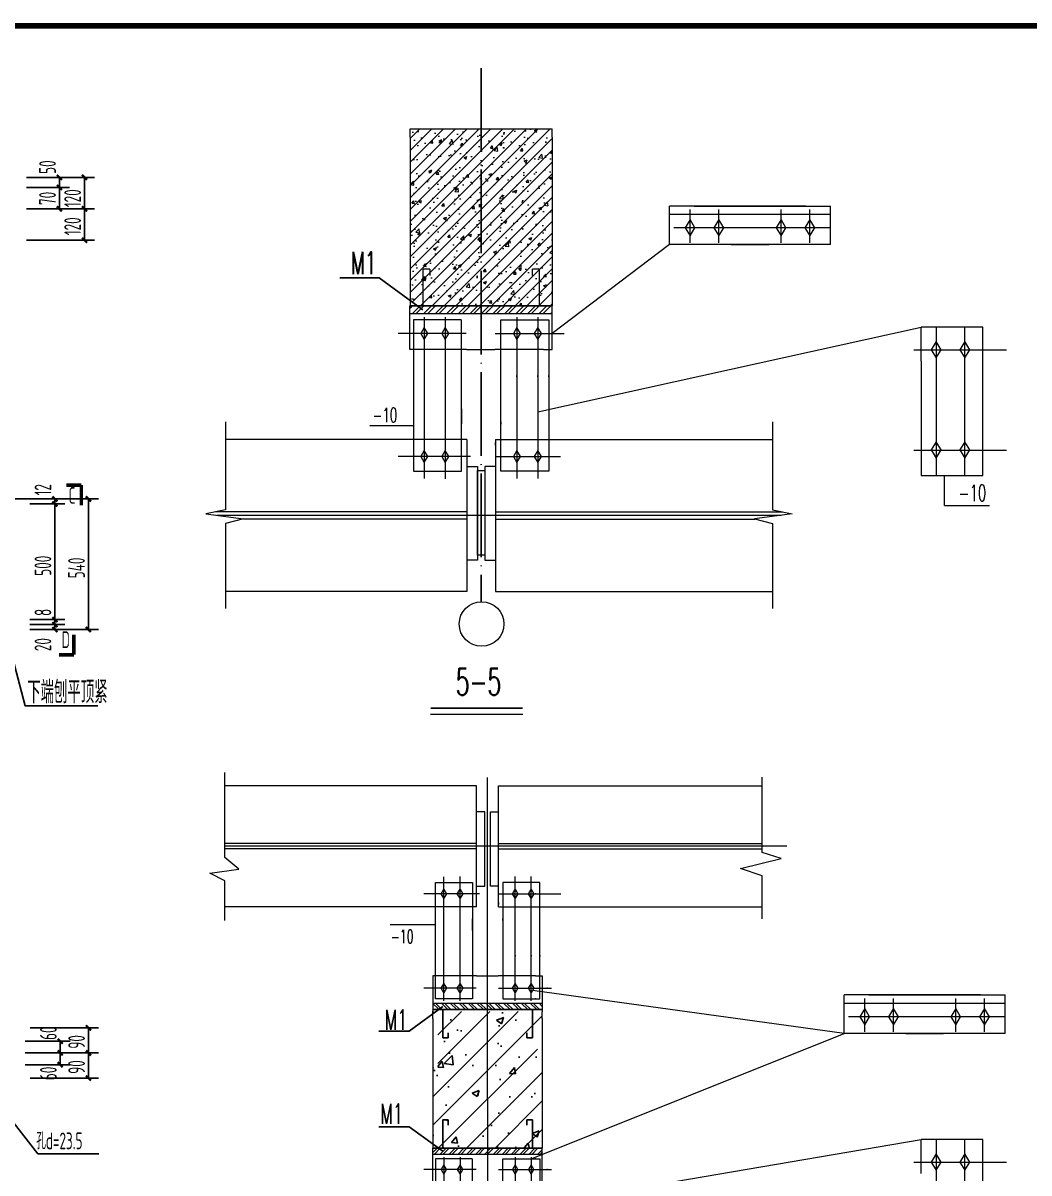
# Model space of a CAD drawing. Extents: x 2025205 to 2402328, y -557483 to 329036.
# Drawn here: x 2122610 to 2149645, y -526808 to -495908 of the extents above; entities that cross this region are included whole.
import ezdxf

# ---------------------------------------------------------------- set-up
doc = ezdxf.new("R2010")
doc.units = 0
doc.header["$LTSCALE"] = 1500
doc.header["$MEASUREMENT"] = 0
doc.linetypes.add('DOTE', pattern=[2.42, 2, -0.2, 0.02, -0.2])
for name, color, linetype in [('10', 7, 'Continuous'), ('320', 2, 'Continuous'), ('DOTE', 252, 'DOTE'), ('PUB_TEXT', 7, 'Continuous'), ('PUB_TITLE', 4, 'Continuous'), ('TEXT', 7, 'Continuous'), ('尺寸标注', 253, 'Continuous'), ('支撑', 130, 'Continuous'), ('螺栓孔标注', 253, 'Continuous')]:
    doc.layers.add(name, color=color, linetype=linetype)
doc.layers.add('查找字符', color=1, linetype='ByLayer', lineweight=18)
doc.styles.add('_HZTXT', font='txt.shx', dxfattribs={"width": 0.8, "bigfont": 'hztxt.shx'})
doc.styles.add('_SIMPLEX', font='SIMPLEX.shx', dxfattribs={"width": 0.8, "bigfont": 'tssdchn.shx'})
doc.styles.add('DIM_FONT', font='SIMPLEX.shx', dxfattribs={"width": 0.8})
doc.styles.add('HXJSB', font='simplex.shx', dxfattribs={"width": 0.7, "height": 400, "bigfont": 'hxjsb.shx'})
doc.styles.add('SIMPLEX', font='SIMPLEX.SHX')
doc.styles.add('TSSD_REIN', font='TSSDENG', dxfattribs={"width": 0.8, "bigfont": 'TSSDCHN'})

# ---------------------------------------------------------------- blocks, each defined once
blk = doc.blocks.new('344324322')
h = blk.add_hatch()
h.set_pattern_fill('AN31C', color=8, scale=1499.87141, style=0)
h.set_pattern_definition([(45, (-702525.7, -852430.1), (-212.11385, 212.11385), []), (50, (-702525.7, -852430.1), (1075.79804, -94.12013), [112.49036, -1237.3939]), (355, (-702525.7, -852430.1), (-208.10916, 1128.19148), [89.9923, -989.91513]), (100.4514, (-702436, -852437.9), (867.6897, 1034.07066), [95.6021, -1051.623]), (46.1842, (-702525.7, -852130.1), (1600.72434, -248.25724), [168.7355, -1856.0909]), (96.6356, (-702392.3, -852150.8), (1401.8739, 1461.05154), [143.4031, -1577.4343]), (351.1842, (-702525.7, -852130.1), (1401.8727, 1461.0526), [134.9884, -1484.8727]), (21, (-702375.7, -852205.1), (895.28382, -603.87656), [112.49036, -1237.3939]), (326, (-702375.7, -852205.1), (364.9417, 1087.6318), [89.9923, -989.91513]), (71.4514, (-702301.1, -852255.4), (1260.2259, 483.75427), [95.6021, -1051.623]), (37.5, (-702525.7, -852430.1), (18.23822, 499.297974), [0, -977.91616, 0, -1004.91384, 0, -993.66481]), (7.5, (-702525.7, -852430.1), (394.57048, 591.56685), [0, -572.95088, 0, -955.41809, 0, -378.71753]), (327.5, (-702860.17, -852430.1), (800.66501, -33.82941), [0, -374.96785, 0, -1169.8997, 0, -1552.36691]), (317.5, (-703010.16, -852430.1), (874.70426, 150.1446), [0, -487.4582, 0, -776.9334, 0, -1102.40549])])
h.paths.add_polyline_path([(2114283, -666854), (2116830, -666854), (2116830, -660819), (2116830, -660511), (2114283, -660511)])
h.paths.add_polyline_path([(2114283, -660511), (2111736, -660511), (2111736, -660819), (2111736, -666666), (2111994, -666854), (2114283, -666854)])
at = {"layer": '支撑'}
h = blk.add_hatch(dxfattribs=at)
h.set_pattern_fill('ANSI32', color=252, scale=779.933133, style=0)
h.set_pattern_definition([(45, (594222.15, -612651.5), (-206.811, 206.811), []), (45, (594360.02, -612651.5), (-206.811, 206.811), [])])
h.paths.add_polyline_path([(2114284, -666854), (2111736, -666854), (2111736, -667141), (2114284, -667141)])
h.paths.add_polyline_path([(2116832, -666854), (2116832, -666854), (2114284, -666854), (2114284, -667141), (2116832, -667141)])
h = blk.add_hatch(dxfattribs=at)
h.set_pattern_fill('ANSI32', color=252, scale=599.948564, style=0)
h.set_pattern_definition([(315, (945237.74, -733767.34), (-159.085387, -159.085387), []), (315, (945343.8, -733767.34), (-159.085387, -159.085387), [])])
h.paths.add_polyline_path([(2114516, -692073), (2112556, -692073), (2112556, -691852), (2114516, -691852)])
h.paths.add_polyline_path([(2116476, -692073), (2116476, -692073), (2114516, -692073), (2114516, -691852), (2116476, -691852)])
h = blk.add_hatch(dxfattribs=at)
h.set_pattern_fill('AN31C', color=252, scale=3599.691384, style=0)
h.set_pattern_definition([(45, (915543.2, -649690.34), (-509.07324, 509.07324), []), (50, (915543.2, -649690.3), (2581.9153, -225.8883), [269.977, -2969.7454]), (355, (915543.2, -649690.3), (-499.462, 2707.6595), [215.9815, -2375.7963]), (100.4514, (915758.3, -649709.2), (2082.455, 2481.7696), [229.445, -2523.895]), (46.1842, (915543.2, -648970.4), (3841.738, -595.817), [404.965, -4454.618]), (96.6356, (915863.3, -649020), (3364.497, 3506.524), [344.168, -3785.842]), (351.1842, (915543, -648970.4), (3364.495, 3506.526), [323.972, -3563.694]), (21, (915903.1, -649150.4), (2148.681, -1449.3038), [269.977, -2969.7454]), (326, (915903.1, -649150.4), (875.86, 2610.3164), [215.9815, -2375.7963]), (71.4514, (916082.2, -649271.2), (3024.542, 1161.01), [229.445, -2523.895]), (37.5, (915543.2, -649690.3), (43.7717, 1198.31514), [0, -2346.9988, 0, -2411.7932, 0, -2384.7955]), (7.5, (915543.2, -649690.3), (946.9691, 1419.7604), [0, -1375.0821, 0, -2293.0034, 0, -908.922]), (327.5, (914740.4, -649690.3), (1921.596, -81.1906), [0, -899.9228, 0, -2807.7593, 0, -3725.6806]), (317.5, (914380.5, -649690.3), (2099.2902, 360.347), [0, -1169.8997, 0, -1864.6401, 0, -2645.7732])])
h.paths.add_polyline_path([(2114515, -692133), (2112556, -692133), (2112556, -692370), (2112556, -692596), (2112732, -692596), (2112732, -694142), (2112556, -694142), (2112556, -697012), (2114515, -697012)])
h.paths.add_polyline_path([(2114515, -697012), (2116475, -697012), (2116475, -694142), (2116298, -694142), (2116298, -692596), (2116475, -692596), (2116475, -692370), (2116475, -692133), (2114515, -692133)])
h = blk.add_hatch(dxfattribs=at)
h.set_pattern_fill('ANSI32', color=252, scale=599.948564, style=0)
h.set_pattern_definition([(45, (945237.74, -655341.28), (-159.085387, 159.085387), []), (45, (945343.8, -655341.28), (-159.085387, 159.085387), [])])
h.paths.add_polyline_path([(2114516, -697035), (2112556, -697035), (2112556, -697257), (2114516, -697257)])
h.paths.add_polyline_path([(2116476, -697035), (2116476, -697035), (2114516, -697035), (2114516, -697257), (2116476, -697257)])
at = {"color": 3, "ltscale": 100}
for p, q in [((2111736, -660511), (2116830, -660511)), ((2111736, -660819), (2111736, -660511)), ((2111736, -660819), (2111736, -666854)), ((2116830, -660819), (2116830, -660511)), ((2116830, -660819), (2116830, -666854)), ((2125920, -663281), (2121036, -663281)), ((2121036, -664663), (2121036, -663281)), ((2121914, -663281), (2126797, -663281)), ((2126797, -664663), (2126797, -663281)), ((2121036, -663576), (2126797, -663576)), ((2121771, -664603), (2121771, -663408)), ((2122802, -664603), (2122802, -663408)), ((2125032, -664603), (2125032, -663408)), ((2126063, -664603), (2126063, -663408)), ((2126797, -664062), (2121187, -664062)), ((2121771, -663770), (2121596, -664062)), ((2121596, -664062), (2121771, -664355)), ((2121946, -664062), (2121771, -663770)), ((2121771, -664355), (2121946, -664062)), ((2122802, -663770), (2122627, -664062)), ((2122627, -664062), (2122802, -664355)), ((2122978, -664062), (2122802, -663770)), ((2122802, -664355), (2122978, -664062)), ((2125032, -663770), (2124856, -664062)), ((2124856, -664062), (2125032, -664355)), ((2125207, -664062), (2125032, -663770)), ((2125032, -664355), (2125207, -664062)), ((2126063, -663770), (2125887, -664062)), ((2125887, -664062), (2126063, -664355)), ((2126238, -664062), (2126063, -663770)), ((2126063, -664355), (2126238, -664062)), ((2123245, -664663), (2121036, -664663)), ((2126797, -664663), (2121036, -664663)), ((2123245, -664663), (2124589, -664663)), ((2111735, -668425), (2111735, -666854)), ((2116830, -668425), (2116830, -666854)), ((2116830, -667141), (2111735, -667141)), ((2111855, -667354), (2111855, -672779)), ((2113569, -667354), (2111855, -667354)), ((2112248, -667268), (2112248, -673038)), ((2112999, -667268), (2112999, -673060)), ((2113575, -672779), (2113575, -667354)), ((2114990, -672779), (2114990, -667356)), ((2114990, -667356), (2116710, -667356)), ((2115566, -667268), (2115566, -671765)), ((2115566, -667286), (2115566, -668571)), ((2116317, -667268), (2116317, -671765)), ((2116317, -667286), (2116317, -668571)), ((2116710, -667356), (2116710, -672779)), ((2113749, -667849), (2111310, -667849)), ((2112248, -667636), (2112120, -667849)), ((2112120, -667849), (2112248, -668062)), ((2112376, -667849), (2112248, -667636)), ((2112248, -668062), (2112376, -667849)), ((2112999, -667636), (2112871, -667849)), ((2112871, -667849), (2112999, -668062)), ((2113126, -667849), (2112999, -667636)), ((2112999, -668062), (2113126, -667849)), ((2114786, -667849), (2116378, -667849)), ((2114816, -667849), (2117255, -667849)), ((2115566, -667636), (2115439, -667849)), ((2115439, -667849), (2115566, -668062)), ((2115694, -667849), (2115566, -667636)), ((2115566, -668062), (2115694, -667849)), ((2116317, -667636), (2116189, -667849)), ((2116189, -667849), (2116317, -668062)), ((2116445, -667849), (2116317, -667636)), ((2116317, -668062), (2116445, -667849)), ((2132255, -667617), (2130047, -667617)), ((2130047, -668837), (2130047, -667617)), ((2130593, -667617), (2130593, -672935)), ((2131599, -667617), (2131599, -672935)), ((2132255, -667749), (2132255, -667617)), ((2132255, -672935), (2132255, -667749)), ((2130586, -668138), (2130411, -668431)), ((2130762, -668431), (2130586, -668138)), ((2131618, -668138), (2131442, -668431)), ((2131793, -668431), (2131618, -668138)), ((2112047, -668425), (2111735, -668425)), ((2113760, -668425), (2111855, -668425)), ((2113760, -668425), (2114780, -668425)), ((2116518, -668425), (2114780, -668425)), ((2116518, -668425), (2116830, -668425)), ((2129785, -668431), (2133114, -668431)), ((2130411, -668431), (2130586, -668723)), ((2130586, -668723), (2130762, -668431)), ((2131442, -668431), (2131618, -668723)), ((2131618, -668723), (2131793, -668431)), ((2130047, -668837), (2130047, -672935)), ((2105128, -671009), (2105128, -674160)), ((2124726, -671009), (2124726, -674160)), ((2111855, -671161), (2110294, -671161)), ((2115566, -671498), (2115566, -673049)), ((2116317, -671498), (2116317, -673049)), ((2112047, -671649), (2105128, -671649)), ((2113767, -671649), (2112047, -671649)), ((2113767, -671649), (2113767, -677086)), ((2114798, -671649), (2114798, -677086)), ((2114798, -671649), (2116518, -671649)), ((2114798, -671847), (2114798, -671753)), ((2116518, -671649), (2124726, -671649)), ((2130586, -671728), (2130411, -672021)), ((2130762, -672021), (2130586, -671728)), ((2131618, -671728), (2131442, -672021)), ((2131793, -672021), (2131618, -671728)), ((2113899, -672254), (2111310, -672254)), ((2112248, -672042), (2112120, -672255)), ((2112120, -672255), (2112248, -672468)), ((2112376, -672255), (2112248, -672042)), ((2112248, -672468), (2112376, -672255)), ((2112999, -672042), (2112871, -672255)), ((2112871, -672255), (2112999, -672468)), ((2113126, -672255), (2112999, -672042)), ((2112999, -672468), (2113126, -672255)), ((2114786, -672254), (2116378, -672254)), ((2115566, -672041), (2115439, -672254)), ((2115439, -672254), (2115566, -672467)), ((2115537, -672254), (2117128, -672254)), ((2115694, -672254), (2115566, -672041)), ((2115566, -672467), (2115694, -672254)), ((2116317, -672041), (2116189, -672254)), ((2116189, -672254), (2116317, -672467)), ((2116445, -672254), (2116317, -672041)), ((2116317, -672467), (2116445, -672254)), ((2129785, -672027), (2133114, -672027)), ((2130411, -672021), (2130586, -672313)), ((2130586, -672313), (2130762, -672021)), ((2131442, -672021), (2131618, -672313)), ((2131618, -672313), (2131793, -672021)), ((2111855, -672779), (2113575, -672779)), ((2113767, -672612), (2114150, -672612)), ((2114150, -672612), (2114150, -675969)), ((2114415, -672612), (2114415, -675969)), ((2114798, -672612), (2114415, -672612)), ((2116710, -672779), (2114990, -672779)), ((2130047, -672935), (2132255, -672935)), ((2130891, -674009), (2130891, -672935)), ((2130891, -674009), (2132505, -674009)), ((2105128, -674160), (2104422, -674315)), ((2104422, -674315), (2105771, -674494)), ((2113767, -674240), (2104765, -674240)), ((2125036, -674367), (2104817, -674367)), ((2114798, -674240), (2125088, -674240)), ((2125431, -674315), (2124083, -674494)), ((2124726, -674160), (2125431, -674315)), ((2105771, -674494), (2105128, -674653)), ((2105128, -674653), (2105128, -677703)), ((2113767, -674495), (2105766, -674495)), ((2114798, -674495), (2124087, -674495)), ((2124083, -674494), (2124726, -674653)), ((2124726, -674653), (2124726, -677703)), ((2114150, -675969), (2113767, -675969)), ((2114415, -675969), (2114798, -675969)), ((2113767, -677086), (2105128, -677086)), ((2114798, -677086), (2124726, -677086)), ((2112474, -681484), (2115775, -681484)), ((2105105, -686623), (2105105, -683574)), ((2114515, -695281), (2114515, -683761)), ((2124359, -686448), (2124359, -683744)), ((2114118, -684048), (2105105, -684048)), ((2114118, -688385), (2114118, -684048)), ((2114912, -684048), (2124359, -684048)), ((2114912, -688385), (2114912, -684048)), ((2114413, -684984), (2114118, -684984)), ((2114413, -687644), (2114413, -684984)), ((2114617, -684984), (2114912, -684984)), ((2114617, -687644), (2114617, -684984)), ((2114118, -686118), (2105105, -686118)), ((2125232, -686217), (2105105, -686217)), ((2114118, -686315), (2105105, -686315)), ((2114912, -686118), (2124359, -686118)), ((2114912, -686315), (2124359, -686315)), ((2105600, -687041), (2105105, -686623)), ((2123577, -687015), (2125033, -686656)), ((2125033, -686656), (2124359, -686448)), ((2104562, -687179), (2105600, -687041)), ((2105105, -687459), (2104562, -687179)), ((2124359, -687283), (2123577, -687015)), ((2105105, -688877), (2105105, -687459)), ((2112648, -687516), (2113971, -687516)), ((2112648, -691689), (2112648, -687516)), ((2112950, -691755), (2112950, -687316)), ((2113527, -691755), (2113527, -687299)), ((2113971, -687516), (2113971, -691689)), ((2116382, -687516), (2115059, -687516)), ((2115060, -687516), (2115060, -691687)), ((2115503, -688501), (2115503, -687307)), ((2116080, -688501), (2116080, -687307)), ((2116382, -691687), (2116382, -687516)), ((2124359, -688822), (2124359, -687283)), ((2114220, -687919), (2112228, -687919)), ((2112852, -687918), (2112950, -687754)), ((2112950, -688082), (2112852, -687918)), ((2112950, -687754), (2113048, -687918)), ((2113048, -687918), (2112950, -688082)), ((2113429, -687918), (2113527, -687754)), ((2113527, -688082), (2113429, -687918)), ((2113527, -687754), (2113626, -687918)), ((2113626, -687918), (2113527, -688082)), ((2114118, -687644), (2114413, -687644)), ((2114912, -687644), (2114617, -687644)), ((2114902, -687919), (2116127, -687919)), ((2115404, -687919), (2115503, -687756)), ((2115503, -688083), (2115404, -687919)), ((2115480, -687919), (2117142, -687919)), ((2115503, -687756), (2115601, -687919)), ((2115601, -687919), (2115503, -688083)), ((2115982, -687919), (2116080, -687756)), ((2116080, -688083), (2115982, -687919)), ((2116080, -687756), (2116178, -687919)), ((2116178, -687919), (2116080, -688083)), ((2112795, -688385), (2105105, -688385)), ((2114118, -688385), (2112795, -688385)), ((2114912, -688232), (2114912, -688305)), ((2114912, -688385), (2116235, -688385)), ((2115503, -691755), (2115503, -688295)), ((2116080, -691755), (2116080, -688295)), ((2116235, -688385), (2124359, -688385)), ((2112648, -689034), (2111027, -689034)), ((2112555, -690865), (2112555, -692073)), ((2112795, -690865), (2112556, -690865)), ((2114113, -690865), (2112648, -690865)), ((2114113, -690865), (2114897, -690865)), ((2116235, -690865), (2114897, -690865)), ((2115503, -691741), (2115503, -690753)), ((2116080, -691741), (2116080, -690753)), ((2116235, -690865), (2116474, -690865)), ((2116474, -690865), (2116475, -692073)), ((2114105, -691308), (2112228, -691308)), ((2112852, -691308), (2112950, -691144)), ((2112950, -691472), (2112852, -691308)), ((2112950, -691144), (2113048, -691308)), ((2113048, -691308), (2112950, -691472)), ((2113429, -691308), (2113527, -691144)), ((2113527, -691472), (2113429, -691308)), ((2113527, -691144), (2113626, -691308)), ((2113626, -691308), (2113527, -691472)), ((2114902, -691308), (2116127, -691308)), ((2114925, -691308), (2116802, -691308)), ((2115404, -691308), (2115503, -691144)), ((2115503, -691472), (2115404, -691308)), ((2115503, -691144), (2115601, -691308)), ((2115601, -691308), (2115503, -691472)), ((2115982, -691308), (2116080, -691144)), ((2116080, -691472), (2115982, -691308)), ((2116080, -691144), (2116178, -691308)), ((2116178, -691308), (2116080, -691472)), ((2113966, -691689), (2112648, -691689)), ((2115060, -691687), (2116382, -691687)), ((2132178, -691546), (2127294, -691546)), ((2127294, -692928), (2127294, -691546)), ((2128029, -692868), (2128029, -691673)), ((2128172, -691546), (2133055, -691546)), ((2129060, -692868), (2129060, -691673)), ((2131289, -692868), (2131289, -691673)), ((2132320, -692868), (2132320, -691673)), ((2133055, -692928), (2133055, -691546)), ((2116475, -691852), (2112555, -691852)), ((2112556, -691919), (2112556, -692073)), ((2112556, -691919), (2112556, -692156)), ((2112556, -692393), (2112556, -692156)), ((2116475, -691919), (2116475, -692073)), ((2116475, -691919), (2116475, -692156)), ((2116475, -692393), (2116475, -692156)), ((2127294, -691841), (2133055, -691841)), ((2128029, -692035), (2127853, -692328)), ((2128204, -692328), (2128029, -692035)), ((2129060, -692035), (2128884, -692328)), ((2129235, -692328), (2129060, -692035)), ((2131289, -692035), (2131114, -692328)), ((2131465, -692328), (2131289, -692035)), ((2132320, -692035), (2132145, -692328)), ((2132496, -692328), (2132320, -692035)), ((2112556, -692393), (2112556, -697035)), ((2116475, -692393), (2116475, -697035)), ((2133055, -692328), (2127444, -692328)), ((2127853, -692328), (2128029, -692620)), ((2128029, -692620), (2128204, -692328)), ((2128884, -692328), (2129060, -692620)), ((2129060, -692620), (2129235, -692328)), ((2131114, -692328), (2131289, -692620)), ((2131289, -692620), (2131465, -692328)), ((2132145, -692328), (2132320, -692620)), ((2132320, -692620), (2132496, -692328)), ((2129502, -692928), (2127294, -692928)), ((2133055, -692928), (2127294, -692928)), ((2129502, -692928), (2130847, -692928)), ((2114515, -695281), (2114515, -705347)), ((2112555, -698244), (2112555, -697035)), ((2116474, -698244), (2116475, -697035)), ((2132255, -696720), (2130047, -696720)), ((2130047, -697940), (2130047, -696720)), ((2130593, -696720), (2130593, -702038)), ((2131599, -696720), (2131599, -702038)), ((2132255, -696852), (2132255, -696720)), ((2132255, -702038), (2132255, -696852)), ((2116475, -697257), (2112555, -697257)), ((2113966, -697420), (2112648, -697420)), ((2112648, -697420), (2112648, -701593)), ((2112950, -697354), (2112950, -701793)), ((2113527, -697354), (2113527, -701809)), ((2113971, -701593), (2113971, -697420)), ((2115060, -697422), (2116382, -697422)), ((2115060, -701593), (2115060, -697422)), ((2115503, -697354), (2115503, -700813)), ((2115503, -697368), (2115503, -698356)), ((2116080, -697354), (2116080, -700813)), ((2116080, -697368), (2116080, -698356)), ((2116382, -697422), (2116382, -701593)), ((2130586, -697241), (2130411, -697534)), ((2130762, -697534), (2130586, -697241)), ((2131618, -697241), (2131442, -697534)), ((2131793, -697534), (2131618, -697241)), ((2114105, -697801), (2112228, -697801)), ((2112950, -697637), (2112852, -697801)), ((2112852, -697801), (2112950, -697965)), ((2113048, -697801), (2112950, -697637)), ((2112950, -697965), (2113048, -697801)), ((2113527, -697637), (2113429, -697801)), ((2113429, -697801), (2113527, -697965)), ((2113626, -697801), (2113527, -697637)), ((2113527, -697965), (2113626, -697801)), ((2114902, -697801), (2116127, -697801)), ((2114925, -697801), (2116802, -697801)), ((2115503, -697637), (2115404, -697801)), ((2115404, -697801), (2115503, -697965)), ((2115601, -697801), (2115503, -697637)), ((2115503, -697965), (2115601, -697801)), ((2116080, -697637), (2115982, -697801)), ((2115982, -697801), (2116080, -697965)), ((2116178, -697801), (2116080, -697637)), ((2116080, -697965), (2116178, -697801)), ((2129785, -697534), (2133114, -697534)), ((2130411, -697534), (2130586, -697826)), ((2130586, -697826), (2130762, -697534)), ((2131442, -697534), (2131618, -697826)), ((2131618, -697826), (2131793, -697534))]:
    blk.add_line(p, q, dxfattribs=at)
at = {"color": 252, "ltscale": 100}
for p, q in [((2121036, -664663), (2116830, -667849)), ((2116317, -670656), (2130047, -667617)), ((2127294, -692928), (2116129, -691390)), ((2116080, -697422), (2127294, -692928)), ((2116256, -699070), (2130047, -696720))]:
    blk.add_line(p, q, dxfattribs=at)
at = {"color": 3, "linetype": 'ByBlock'}
for p, q in [((2115566, -669396), (2115566, -669350)), ((2116317, -669396), (2116317, -669350)), ((2116710, -669396), (2116710, -669350)), ((2112999, -670546), (2112999, -671088)), ((2113575, -670546), (2113575, -671088)), ((2111855, -670980), (2111855, -671088)), ((2112248, -670982), (2112248, -671088)), ((2114990, -671008), (2114990, -671098)), ((2112648, -688900), (2112648, -688816)), ((2112950, -688898), (2112950, -688816)), ((2113527, -689233), (2113527, -688816)), ((2113971, -689233), (2113971, -688816)), ((2115060, -688878), (2115060, -688808)), ((2115503, -690118), (2115503, -690153)), ((2116080, -690118), (2116080, -690153)), ((2116382, -690118), (2116382, -690153))]:
    blk.add_line(p, q, dxfattribs=at)
at = {"color": 3, "ltscale": 100}
blk.add_lwpolyline([(2114150, -672751), (2114415, -672751), (2114415, -675794), (2114150, -675794)], close=True, dxfattribs=at)
at = {"color": 3, "ltscale": 100, "const_width": 60}
blk.add_lwpolyline([(2112474, -681268), (2115775, -681268)], dxfattribs=at)
blk.add_circle((2114299, -678256), 800)
at = {"color": 3, "ltscale": 100}
for centre, radius, start, end in [((2111735, -668425), 0.39, 180, 270), ((2112556, -690865), 0.3, 90, 180)]:
    blk.add_arc(centre, radius, start, end, dxfattribs=at)
for p in [(2116235, -687919), (2116235, -687919), (2116654, -691308), (2116654, -691308), (2116235, -691687), (2116235, -697422), (2116654, -697801), (2116654, -697801)]:
    blk.add_point(p, dxfattribs=at)
at = {"layer": 'Defpoints', "color": 0, "linetype": 'ByBlock'}
for p in [(2116710, -665586), (2112999, -669266), (2113575, -669266), (2111855, -670278), (2112248, -670280), (2112648, -689440), (2112950, -689438), (2113527, -690218), (2116382, -693048), (2116382, -696060)]:
    blk.add_point(p, dxfattribs=at)
at = {"layer": 'DOTE'}
blk.add_line((2114283, -658339), (2114283, -677456), dxfattribs=at)
at = {"layer": '支撑'}
for p, q in [((2109224, -665857), (2110628, -665857)), ((2110628, -665857), (2112191, -666998)), ((2111736, -666854), (2116832, -666854)), ((2111704, -692840), (2112906, -691963)), ((2112556, -692073), (2116476, -692073)), ((2112911, -692073), (2112911, -693084)), ((2116121, -692073), (2116121, -693084)), ((2110624, -692840), (2111704, -692840)), ((2113105, -693084), (2113105, -692899)), ((2115927, -693084), (2115927, -692899)), ((2112911, -693084), (2113105, -693084)), ((2116121, -693084), (2115927, -693084)), ((2110624, -696269), (2111704, -696269)), ((2111704, -696269), (2112906, -697146)), ((2112911, -697035), (2112911, -696025)), ((2112911, -696025), (2113105, -696025)), ((2113105, -696025), (2113105, -696210)), ((2115927, -696025), (2115927, -696210)), ((2116121, -696025), (2115927, -696025)), ((2116121, -697035), (2116121, -696025)), ((2112556, -697035), (2116476, -697035))]:
    blk.add_line(p, q, dxfattribs=at)
at = {"layer": '支撑', "const_width": 50}
for points in [[(2112197, -665540), (2112450, -665540)], [(2112197, -666854), (2112197, -665540)], [(2112450, -665540), (2112450, -665781)], [(2116371, -665540), (2116118, -665540)], [(2116118, -665540), (2116118, -665781)], [(2116371, -666854), (2116371, -665540)]]:
    blk.add_lwpolyline(points, dxfattribs=at)
at = {"color": 7, "linetype": 'ByBlock', "style": 'DIM_FONT', "width": 0.6}
blk.add_text('-10', height=520, dxfattribs=at).set_placement((2110397, -671029))
at = {"color": 3, "ltscale": 100, "width": 0.6}
for height, style, p in [(584.9, 'SIMPLEX', (2131391, -673852)), (480, 'HXJSB', (2111051, -689688))]:
    blk.add_text('-10', height=height, dxfattribs=dict(at, style=style)).set_placement(p)
at = {"layer": '10', "style": '_SIMPLEX', "width": 0.6}
blk.add_text('5-5', height=959.9, dxfattribs=at).set_placement((2113374, -680805))
at = {"layer": 'PUB_TEXT', "style": '_SIMPLEX', "width": 0.6}
for height, p in [(799.9, (2109620, -665717)), (719.9, (2110832, -692795)), (719.9, (2110673, -696161))]:
    blk.add_text('M1', height=height, dxfattribs=at).set_placement(p)

msp = doc.modelspace()

# ---------------------------------------------------------------- linework, layer by layer
at = {"layer": '10', "color": 2, "const_width": 94.5}
for points in [[(2124178, -508325.8), (2123773, -508325.8)], [(2124178, -508325.8), (2124178, -508865.8)], [(2123978, -512883.2), (2123978, -512343.2)], [(2123978, -512883.2), (2123573, -512883.2)]]:
    msp.add_lwpolyline(points, dxfattribs=at)
at = {"layer": 'PUB_TITLE', "const_width": 150}
msp.add_lwpolyline([(2048177.2, -555982.7), (2176577.2, -555982.7), (2176577.2, -495982.7), (2048177.2, -495982.7)], close=True, dxfattribs=at)
at = {"layer": 'TEXT'}
for p, q in [((2122126.5, -512205.8), (2122668, -514252.5)), ((2122668, -514252.5), (2124623.3, -514252.5))]:
    msp.add_line(p, q, dxfattribs=at)
at = {"layer": '尺寸标注'}
for p, q in [((2122703, -500056.8), (2124533.2, -500056.8)), ((2123108, -500056.8), (2123858.2, -500056.8)), ((2123588.2, -500326.8), (2123588.2, -500056.8)), ((2124263.2, -500900.6), (2124263.2, -500056.8)), ((2122707.4, -500326.8), (2123858.2, -500326.8)), ((2122707.4, -500326.8), (2123858.2, -500326.8)), ((2123588.2, -500900.6), (2123588.2, -500326.8)), ((2122703, -500900.6), (2124533.2, -500900.6)), ((2122703, -500900.6), (2124533.2, -500900.6)), ((2123108, -500900.6), (2123858.2, -500900.6)), ((2124263.2, -501744.3), (2124263.2, -500900.6)), ((2122703, -501744.3), (2124533.2, -501744.3)), ((2121586.5, -508695.8), (2122996.2, -508695.8)), ((2122791, -508695.8), (2123735.7, -508695.8)), ((2122791, -508830.8), (2123735.7, -508830.8)), ((2122791, -508830.8), (2123735.7, -508830.8)), ((2122936.5, -508695.8), (2124637.2, -508695.8)), ((2123465.7, -508830.8), (2123465.7, -508695.8)), ((2123465.7, -511935.8), (2123465.7, -508830.8)), ((2124367.2, -512205.8), (2124367.2, -508695.8)), ((2122791, -511935.8), (2123735.7, -511935.8)), ((2122791, -511935.8), (2123735.7, -511935.8)), ((2123465.7, -512070.8), (2123465.7, -511935.8)), ((2122791, -512070.8), (2123735.7, -512070.8)), ((2122791, -512070.8), (2123735.7, -512070.8)), ((2122791, -512205.8), (2123735.7, -512205.8)), ((2122936.5, -512205.8), (2124637.2, -512205.8)), ((2123465.7, -512205.8), (2123465.7, -512070.8)), ((2122806, -522907.3), (2124639.8, -522907.3)), ((2124369.8, -523582.3), (2124369.8, -522907.3)), ((2122671, -523267.3), (2123881.5, -523267.3)), ((2123611.5, -523582.3), (2123611.5, -523267.3)), ((2122671, -523582.3), (2123881.5, -523582.3)), ((2122671, -523582.3), (2123881.5, -523582.3)), ((2122806, -523582.3), (2124639.8, -523582.3)), ((2122806, -523582.3), (2124639.8, -523582.3)), ((2123611.5, -523897.3), (2123611.5, -523582.3)), ((2124369.8, -524257.3), (2124369.8, -523582.3)), ((2122671, -523897.3), (2123881.5, -523897.3)), ((2122806, -524257.3), (2124639.8, -524257.3))]:
    msp.add_line(p, q, dxfattribs=at)
at = {"layer": '尺寸标注', "const_width": 60.7}
for points in [[(2123520.7, -499989.3), (2123655.7, -500124.3)], [(2124195.7, -499989.3), (2124330.7, -500124.3)], [(2123520.7, -500259.3), (2123655.7, -500394.3)], [(2123520.7, -500259.3), (2123655.7, -500394.3)], [(2123520.7, -500833.1), (2123655.7, -500968.1)], [(2124195.7, -500833.1), (2124330.7, -500968.1)], [(2124195.7, -500833.1), (2124330.7, -500968.1)], [(2124195.7, -501676.8), (2124330.7, -501811.8)], [(2123398.2, -508628.3), (2123533.2, -508763.3)], [(2124299.7, -508628.3), (2124434.7, -508763.3)], [(2123398.2, -508763.3), (2123533.2, -508898.3)], [(2123398.2, -508763.3), (2123533.2, -508898.3)], [(2123398.2, -511868.3), (2123533.2, -512003.3)], [(2123398.2, -511868.3), (2123533.2, -512003.3)], [(2123398.2, -512003.3), (2123533.2, -512138.3)], [(2123398.2, -512003.3), (2123533.2, -512138.3)], [(2123398.2, -512138.3), (2123533.2, -512273.3)], [(2124299.7, -512138.3), (2124434.7, -512273.3)], [(2124302.3, -522839.8), (2124437.3, -522974.8)], [(2123544, -523199.8), (2123679, -523334.8)], [(2123544, -523514.8), (2123679, -523649.8)], [(2123544, -523514.8), (2123679, -523649.8)], [(2124302.3, -523514.8), (2124437.3, -523649.8)], [(2124302.3, -523514.8), (2124437.3, -523649.8)], [(2123544, -523829.8), (2123679, -523964.8)], [(2124302.3, -524189.8), (2124437.3, -524324.8)]]:
    msp.add_lwpolyline(points, dxfattribs=at)
at = {"layer": '螺栓孔标注'}
for p, q in [((2121136.5, -523897.3), (2123008.9, -526290.4)), ((2123008.9, -526290.4), (2124649.9, -526290.4))]:
    msp.add_line(p, q, dxfattribs=at)

# ---------------------------------------------------------------- block references
at = {"layer": '查找字符', "xscale": 0.75, "yscale": 0.75, "zscale": 0.75}
msp.add_blockref('344324322', (549208.6, -3364.2), dxfattribs=at)

# ---------------------------------------------------------------- texts
at = {"layer": '10', "color": 2, "style": 'TSSD_REIN', "width": 0.6}
for s, p in [('C', (2123832.9, -508826.4)), ('D', (2123647.2, -512703))]:
    msp.add_text(s, height=450, dxfattribs=at).set_placement(p)
at = {"layer": '320', "style": '_HZTXT', "width": 0.6}
msp.add_text('下端刨平顶紧 ', height=600, dxfattribs=at).set_placement((2122724.3, -514185.2))
at = {"layer": '尺寸标注', "style": 'TSSD_REIN', "width": 0.6}
for s, p in [('50', (2123493.7, -499962.3)), ('70', (2123493.7, -500799.1)), ('120', (2124168.7, -500856.7)), ('120', (2124168.7, -501610.4)), ('12', (2123371.2, -508601.3)), ('500', (2123371.2, -510761.3)), ('540', (2124272.7, -510828.8)), ('8', (2123371.2, -511841.3)), ('20', (2123371.2, -512786.3)), ('60', (2123517, -523232.8)), ('90', (2124275.3, -523468.4)), ('60', (2123517, -524313.8)), ('90', (2124275.3, -524143.4))]:
    msp.add_text(s, height=450, rotation=90, dxfattribs=at).set_placement(p)
at = {"layer": '螺栓孔标注', "style": 'TSSD_REIN', "width": 0.6}
msp.add_text('孔d=23.5', height=450, dxfattribs=at).set_placement((2122968.4, -526168.9))

doc.saveas('drawing.dxf')
